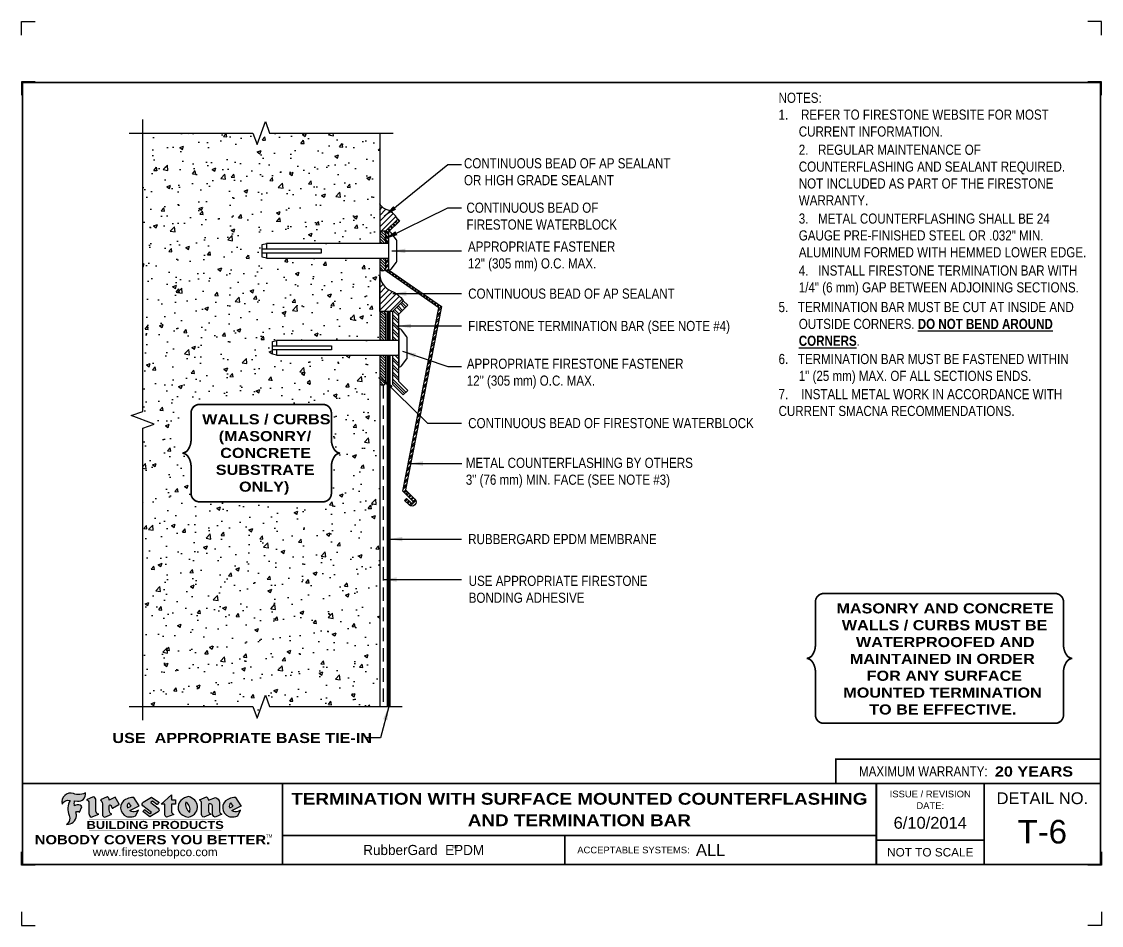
# Model space of a CAD drawing. Header units: inches. Extents: x 255.4 to 275.5, y -59.6 to -42.8.
import ezdxf
from ezdxf.enums import TextEntityAlignment as Align

# ---------------------------------------------------------------- set-up
doc = ezdxf.new("R2010")
doc.units = ezdxf.units.IN
doc.header["$MEASUREMENT"] = 0
doc.linetypes.add('HIDDEN', pattern=[0.375, 0.25, -0.125])
doc.layers.get('0').update_dxf_attribs({"linetype": 'CONTINUOUS'})
doc.layers.get('DEFPOINTS').update_dxf_attribs({"linetype": 'CONTINUOUS'})
for name, color, linetype in [('FSBP-ACCESSORY-FIRESTONE', 7, 'CONTINUOUS'), ('FSBP-ACCESSORY-OTHER', 7, 'CONTINUOUS'), ('FSBP-ADHESIVE', 1, 'HIDDEN'), ('FSBP-ANNO-NOTE', 7, 'CONTINUOUS'), ('FSBP-MEMBRANE', 7, 'CONTINUOUS'), ('FSBP-SEALANTS', 1, 'CONTINUOUS'), ('FSBP-TTLB', 7, 'CONTINUOUS'), ('FSBP-TTLB-BORDER', 7, 'CONTINUOUS'), ('FSBP-TTLB-TEXT', 7, 'CONTINUOUS'), ('FSBP-WALL-CURB', 9, 'CONTINUOUS')]:
    doc.layers.add(name, color=color, linetype=linetype)
doc.styles.add('FSBP_ARIAL', font='arial.ttf')
doc.styles.add('FSBP_ARIAL_BOLD', font='')
doc.styles.add('FSBP_ARIAL_NAR', font='ARIALN.TTF')
doc.styles.add('FSBP_BANKGOTHIC', font='bgothm.ttf')
doc.styles.get('FSBP_ARIAL_BOLD').set_extended_font_data('Arial Black')
doc.dimstyles.new('FSBP-LEADER', dxfattribs={"dimtxt": 0.1875, "dimasz": 0.25, "dimexe": 0.0625, "dimexo": 0.125, "dimgap": 0.125, "dimtad": 0, "dimtih": 1, "dimtoh": 1, "dimdec": 4, "dimzin": 0, "dimdsep": 46, "dimlunit": 4, "dimtxsty": 'FSBP_ARIAL_NAR', "dimcen": 0.09375, "dimclrd": 256, "dimclre": 256, "dimclrt": 256, "dimadec": 0, "dimazin": 0, "dimtfac": 1, "dimtdec": 4, "dimtofl": 0, "dimtmove": 0, "dimatfit": 3, "dimfxl": 1, "dimtolj": 1, "dimtzin": 0, "dimlwd": -1, "dimlwe": -1, "dimarcsym": 0})
pattern_1 = [(135, (-1.689650609424575, -35.47051604416724), (-0.02651650429449553, -0.02651650429449553), [])]

# ---------------------------------------------------------------- blocks, each defined once
blk = doc.blocks.new('TTLB-EPDM_2')
at = {"layer": 'FSBP-TTLB-TEXT'}
h = blk.add_hatch(color=1, dxfattribs=at)
edge = h.paths.add_edge_path()
edge.add_arc((1.037309769669573, -0.1982514792917306), 0.1319107607348553, 264.0410451462098, 370.3106169565175)
edge.add_arc((1.027551646585694, 0.1214293576525799), 0.3273056962876235, 270.05058356628535, 295.23459397187514, ccw=False)
edge.add_arc((1.022801957313345, -0.06680179986895154), 0.1391656561713503, 249.3281275763668, 272.0749124149863, ccw=False)
edge.add_line((0.9736743133014443, -0.1970076156048179), (0.9474927838574558, -0.1852745150568325))
edge.add_arc((0.8939498971398288, -0.3394262635682071), 0.1631857907024099, 70.84590087378872, 194.3325259843273)
edge.add_arc((0.8444260109029493, -0.4259936440910768), 0.1179914261095279, 70.96950098067128, 156.9641407594482, ccw=False)
edge.add_arc((1.153141409296894, -0.4684497516079468), 0.3110405457095052, 150.3231137483159, 203.2084295854517)
edge.add_arc((0.7562495500622943, -0.6412608153899899), 0.1218587156617311, 0.8849157075190988, 24.34668939894999, ccw=False)
edge.add_arc((0.7493781665697374, -0.6475258110744375), 0.1289731377238325, -58.36655102076742, 3.6216782311386737, ccw=False)
edge.add_arc((0.8256699029544474, -0.5792158350996106), 0.1783301886510354, 267.2205474105585, 354.1381621173521)
edge.add_arc((0.7903121048625305, -0.6011409294291745), 0.212787892960859, 0.9996158580669322, 21.00503380861244)
edge.add_arc((1.01880712263941, -0.5666691048185161), 0.05136395668415847, 40.82117713173261, 125.52727787225791, ccw=False)
edge.add_line((1.057676976260041, -0.5330924682126437), (1.102776947655911, -0.4308018311949837))
edge.add_arc((1.040858222524664, -0.4699705673995949), 0.07326744446031509, 32.31675181867256, 66.31481236598174)
edge.add_arc((1.032262518825329, -0.5063316993097662), 0.1102246948011782, 69.8179132332389, 125.254734720681)
edge.add_arc((1.127708877207287, -0.368959353531244), 0.1659710644737306, 164.1569669952081, 196.5811013160487, ccw=False)
edge.add_line((0.9680425188342383, -0.3236487780942383), (1.023615334387159, -0.3294494641845773))
h = blk.add_hatch(color=1, dxfattribs=at)
edge = h.paths.add_edge_path()
edge.add_line((1.275239419159561, -0.6223407783464694), (1.415345367376062, -0.5660418822574371))
edge.add_arc((1.421019305783958, -0.5090099247487757), 0.05731350411836949, 181.9717871001989, 264.31851000495806, ccw=False)
edge.add_line((1.363739737527226, -0.5109819325197265), (1.363412352251203, -0.3102363679013962))
edge.add_arc((1.294263659668751, -0.3103491388303989), 0.06914878453844908, 0.0934405599591014, 72.42834396969012)
edge.add_line((1.315139561173908, -0.2444268274366692), (1.186839444240604, -0.3024209471341379))
edge.add_arc((1.175246268095289, -0.3585110609420917), 0.05727567197445628, -0.017399788185912257, 78.322067691347, ccw=False)
edge.add_line((1.232521937428658, -0.3585284546236807), (1.232574268422297, -0.555126496687123))
edge.add_arc((1.305699496415486, -0.5558575689677219), 0.07312888236350451, 179.4272023230205, 245.3845503102953)
h = blk.add_hatch(color=1, dxfattribs=at)
edge = h.paths.add_edge_path()
edge.add_line((1.792026821926584, -0.3839679064720229), (1.722158956877934, -0.2518542302253621))
edge.add_arc((1.720119655279638, -0.2529327078887852), 0.002306916790721817, 27.87197133405656, 117.3766794470751)
edge.add_line((1.719058846382097, -0.250884159729182), (1.610638460368705, -0.3070279753467702))
edge.add_arc((1.547088841662962, -0.3061026658494403), 0.06355635479880145, 359.165808011073, 425.8793658831422)
edge.add_line((1.573061729235633, -0.2480956029480268), (1.446879247402876, -0.3051325108639702))
edge.add_arc((1.407812067100189, -0.370357133046621), 0.07602957263902092, -3.441403975725109, 59.07992244284969, ccw=False)
edge.add_line((1.483704536400296, -0.3749210150788969), (1.483704536400296, -0.5723838140635706))
edge.add_arc((1.54053746518044, -0.568254406115083), 0.05698275005415228, 184.1557352478595, 255.3066498366543)
edge.add_line((1.526084036778343, -0.6233736605654059), (1.657291340682093, -0.570650514527486))
edge.add_arc((1.688298576827198, -0.5021390388423987), 0.0752015358480571, 207.5160880841914, 245.649226723163, ccw=False)
edge.add_arc((1.721050197024907, -0.4914488168456328), 0.1093332836229113, 179.4823365255141, 204.5537900001094, ccw=False)
edge.add_line((1.611721375809452, -0.4904610114968335), (1.611721375809452, -0.4126404716788983))
edge.add_arc((1.628589765097195, -0.414159299036043), 0.01693662875851176, 28.356188110622725, 174.8549701683585, ccw=False)
edge.add_arc((1.627340435522395, -0.4197189881350504), 0.02111886817708033, 22.216893572439517, 40.10213956426492, ccw=False)
edge.add_line((1.646891420738257, -0.4117336534413738), (1.666638796144639, -0.4549750258192233))
edge.add_arc((1.668737246926742, -0.4540167099035481), 0.002306916790685496, 204.545128184284, 299.6323508190091)
edge.add_line((1.669877862091766, -0.4560219186518992), (1.791128135493295, -0.3870515928837648))
edge.add_line((1.791128135493295, -0.3870515928837648), (1.792026821926584, -0.3839679064720229))
h = blk.add_hatch(color=1, dxfattribs=at)
h.paths.add_polyline_path([(2.063388732080512, -0.2583237030618903, 0.02524281661523788), (2.025024361750752, -0.2610532129309178, 0.1213611957758757), (1.901773912052249, -0.3008158885520373, 0.6151668103976068), (1.93274136141747, -0.6099060679591872, 0.05306812109568645), (1.967936229862175, -0.617865745600497, 0.1150932231766138), (2.099126721549737, -0.5994933789882708), (2.151195569562105, -0.4944891916583316, -0.08755405562188731), (2.104230609512001, -0.5187113292177372, -0.265591761123442), (1.992692314386659, -0.5010701623316862), (2.165347897647223, -0.4141184325909109, 0.4518949533370738), (2.166222728871162, -0.4107679608846269)])
h.paths.add_polyline_path([(2.014217313945437, -0.4188965037300676), (1.951113654018855, -0.4515330109460507, -0.3720533890450154), (1.973177450672722, -0.3607130665457561)], flags=16)
h = blk.add_hatch(color=1, dxfattribs=at)
edge = h.paths.add_edge_path()
edge.add_arc((2.260407392426802, -0.3775796671688782), 0.04152450223225729, 123.20805433950699, 232.2027298779723, ccw=False)
edge.add_line((2.237665217914071, -0.3428366421988329), (2.393535971665983, -0.2540943745380986))
edge.add_arc((2.394677353533142, -0.2560991469722482), 0.002306916790741334, 55.64644466176611, 119.65426054492559, ccw=False)
edge.add_line((2.395979141996861, -0.2541946229174954), (2.531809646140459, -0.3470380726374032))
edge.add_arc((2.530468902927946, -0.3489153772789875), 0.002306916790700397, -42.731101238422525, 54.4661353739603, ccw=False)
edge.add_line((2.532163440279987, -0.3504807552658491), (2.498457913851155, -0.3869673252714421))
edge.add_arc((2.496763376499139, -0.3854019472845934), 0.002306916790672934, 233.7527076894875, 317.26889876138785, ccw=False)
edge.add_line((2.495399362263356, -0.38726241234572), (2.413849913492982, -0.3274738082119626))
edge.add_arc((2.412485899257181, -0.3293342732731342), 0.002306916790720064, 53.75270768979358, 124.4135619297835)
edge.add_line((2.41118211687575, -0.3274311136421062), (2.382933981293377, -0.346782838468144))
edge.add_arc((2.38423776367478, -0.3486859980991606), 0.002306916790694898, 124.4135619293799, 231.8459020253626)
edge.add_line((2.382812599816248, -0.3505000469010184), (2.519899969301207, -0.4581994452042721))
edge.add_arc((2.494247019847682, -0.4908523236374461), 0.04152450223225742, -55.21225898295222, 51.84590202520428, ccw=False)
edge.add_line((2.517938320565804, -0.5249552055672808), (2.364434947484597, -0.6179520922513717))
edge.add_arc((2.36323960192349, -0.6159790200102006), 0.002306916790726996, 233.2955624372927, 301.20872157023314, ccw=False)
edge.add_line((2.361860787187538, -0.6178285429225383), (2.231266621301074, -0.5204709167214361))
edge.add_arc((2.232647938930649, -0.5186232623475259), 0.002306916790697672, 135.5134179846393, 233.21798691998708, ccw=False)
edge.add_line((2.231002150870836, -0.5170067083764565), (2.262839375599356, -0.4845937328397696))
edge.add_arc((2.264485163659225, -0.4862102868108537), 0.002306916790748497, 53.0352839999411, 135.513417985369, ccw=False)
edge.add_line((2.265872365996302, -0.4843670465239001), (2.361834678328762, -0.5565872257804898))
edge.add_arc((2.363221880665761, -0.5547439854936304), 0.002306916790627066, 233.0352840000685, 302.2362632414394)
edge.add_line((2.36445241715569, -0.5566953042850713), (2.39428499383348, -0.5378823484768844))
edge.add_arc((2.393054457343549, -0.5359310296853765), 0.002306916790685166, 302.2362632406177, 412.2027298768422)
edge.add_line((2.394468296066179, -0.5341081404551886), (2.234958295420142, -0.4103916733127022))
h = blk.add_hatch(color=1, dxfattribs=at)
edge = h.paths.add_edge_path()
edge.add_line((2.763460561272041, -0.2072496393923444), (2.763460561272041, -0.2969520779963801))
edge.add_arc((2.765767478062699, -0.2969520779963943), 0.00230691679065842, 179.9999999996471, 269.9999999996471)
edge.add_line((2.765767478062685, -0.2992589947870528), (2.835417693520355, -0.2992589947870528))
edge.add_arc((2.835417693520355, -0.3015659115777538), 0.002306916790701052, 0, 90, ccw=False)
edge.add_line((2.837724610311056, -0.3015659115777538), (2.837724610311056, -0.3790761307453892))
edge.add_arc((2.83541769352037, -0.3790761307453749), 0.002306916790686842, 269.99999999964706, 359.99999999964706, ccw=False)
edge.add_line((2.835417693520355, -0.3813830475360618), (2.765767478062685, -0.3813830475360618))
edge.add_arc((2.765767478062699, -0.3836899643267202), 0.00230691679065842, 90.00000000035294, 180.0000000003529)
edge.add_line((2.763460561272041, -0.3836899643267344), (2.763460561272041, -0.5033995910642801))
edge.add_arc((2.836735953378943, -0.5071368822038516), 0.07337063740681413, 177.0802527808789, 245.3249543133826)
edge.add_line((2.806105814540615, -0.5738080530967267), (2.674529557384915, -0.6226036013049594))
edge.add_arc((2.708610405062069, -0.564298408791804), 0.06753517344606039, 177.0345319916277, 239.6926428024901, ccw=False)
edge.add_line((2.641165668230087, -0.560804539009709), (2.641165668230087, -0.3836899643267344))
edge.add_arc((2.638858751439429, -0.3836899643267202), 0.00230691679065842, 359.9999999996471, 449.999999999647)
edge.add_line((2.638858751439443, -0.3813830475360618), (2.572857950769389, -0.3813830475360618))
edge.add_line((2.572857950769389, -0.3813830475360618), (2.763460561272041, -0.2072496393923444))
h = blk.add_hatch(color=1, dxfattribs=at)
edge = h.paths.add_edge_path(flags=16)
edge.add_arc((2.940363509127394, -0.4847985213681437), 0.1684614578629418, 344.5558804047865, 417.0140046669545)
edge.add_arc((3.194458079644619, -0.3883534532477785), 0.1684614578629414, 164.5558804047864, 237.0140046669546)
edge = h.paths.add_edge_path()
edge.add_arc((3.069375116502199, -0.4399344555144872), 0.1828726885096673, 136.0914512150047, 191.213418978326)
edge.add_arc((3.064939550433406, -0.4318234379590333), 0.1803148804748503, 194.0167254156723, 240.6663730831859)
edge.add_arc((3.098047041778981, -0.3845058757092554), 0.2378525180183701, 239.2975390661776, 264.2889872773176)
edge.add_arc((3.04884478212623, -0.4190232383793012), 0.203760689247156, 277.1986764832036, 326.503572961274)
edge.add_arc((3.077739326803546, -0.4341046616465112), 0.171374865791709, 325.3768876809902, 406.3828327799087)
edge.add_arc((3.011839488065919, -0.4896144380417797), 0.2571945645850002, 44.28462553519766, 73.82901434867304)
edge.add_arc((3.117152499586992, -0.4983433120546693), 0.2579560664039132, 97.50292863483666, 134.1039137579027)
h = blk.add_hatch(color=1, dxfattribs=at)
edge = h.paths.add_edge_path()
edge.add_line((3.322690228557462, -0.5721896537377091), (3.322690228557462, -0.3749210150788969))
edge.add_arc((3.246797759257384, -0.3703571330465745), 0.076029572638996, 356.5585960242387, 419.0799224428129)
edge.add_line((3.285864939560099, -0.3051325108639702), (3.412047421392799, -0.2480956029480268))
edge.add_arc((3.386074533820159, -0.3061026658494941), 0.06355635479883807, 0.3962622833877276, 65.87936588318718, ccw=False)
edge.add_line((3.449629368605429, -0.3056631084210863), (3.580526418688805, -0.2593848434574539))
edge.add_arc((3.555744121700958, -0.3530904070730321), 0.09692726601172152, 2.366977007666776, 75.18615851992018, ccw=False)
edge.add_line((3.652588689330287, -0.3490873311063041), (3.652588689330287, -0.4883770011386872))
edge.add_arc((3.761877549389556, -0.4914934052703811), 0.1093332836229047, 178.3666365323574, 204.5537900000422)
edge.add_arc((3.729125929191727, -0.5021836272670953), 0.07520153584796169, 207.5160880841711, 245.2240541443093)
edge.add_line((3.697611150971852, -0.5704631245385627), (3.572585913552643, -0.6207021253773775))
edge.add_arc((3.59534718600759, -0.5526356419907701), 0.07177131519198746, 180.3328587115751, 251.51018566665869, ccw=False)
edge.add_line((3.523577081955409, -0.5530525936986663), (3.523577081955409, -0.4153032515383615))
edge.add_arc((3.486319529276879, -0.4148773504126441), 0.0372599868942854, 359.3450650296066, 449.0500281941028)
edge.add_arc((3.482769874121713, -0.4419622099033496), 0.06447454900600783, 86.29402372314017, 119.8211331593848)
edge.add_line((3.450707067966732, -0.3860252459975726), (3.450707067966732, -0.4904610114968335))
edge.add_arc((3.560035889182251, -0.491448816845647), 0.1093332836229751, 179.4823365255069, 204.5537900001023)
edge.add_arc((3.527284268984408, -0.5021390388424952), 0.07520153584796385, 207.5160880841699, 245.6492267231416)
edge.add_line((3.496277032839316, -0.570650514527486), (3.365069728935509, -0.6233736605654059))
edge.add_arc((3.37950248606194, -0.5682868177318081), 0.05694615642555727, 183.9298782390169, 255.318496325343, ccw=False)
h = blk.add_hatch(color=1, dxfattribs=at)
h.paths.add_polyline_path([(3.957695472291277, -0.2583237030618903, 0.02524281661523822), (3.919331101961575, -0.2610532129309178, 0.1085638477195505), (3.807890832595604, -0.2939221658134414, 0.6425897848490651), (3.827048101628293, -0.6099060679591872, 0.05306812109569052), (3.862242970072884, -0.617865745600497, 0.1150932231766133), (3.993433461760503, -0.5994933789882708), (4.045502309772871, -0.4944891916583316, -0.08755405562189084), (3.998537349722767, -0.5187113292177372, -0.2655917611234366), (3.886999054597368, -0.5010701623316862), (4.059654637857989, -0.4141184325909109, 0.4518949533370731), (4.060529469081928, -0.4107679608846269)])
h.paths.add_polyline_path([(3.90852405415626, -0.4188965037300676), (3.845420394229677, -0.4515330109460507, -0.3720533890450147), (3.867484190883488, -0.3607130665457561)], flags=16)
at = {"layer": 'DEFPOINTS', "linetype": 'Continuous', "ltscale": 1.75}
for points in [[(-0.015625, 13.88083333333333), (-0.015625, 14.13083333333333), (0.234375, 14.13083333333333)], [(20.01562500000003, 13.88083333333333), (20.01562500000003, 14.13083333333333), (19.76562500000003, 14.13083333333333)], [(-0.015625, -2.380833333333342), (-0.015625, -2.630833333333342), (0.234375, -2.630833333333342)], [(20.01562500000003, -2.380833333333342), (20.01562500000003, -2.630833333333342), (19.76562500000003, -2.630833333333342)]]:
    blk.add_lwpolyline(points, dxfattribs=at)
at = {"layer": 'DEFPOINTS', "color": 1}
for points in [[(0.234375, 13.015625), (-0.015625, 13.015625), (-0.015625, 12.765625)], [(20.015625, 12.765625), (20.015625, 13.015625), (19.765625, 13.015625)], [(0.234375, -1.515625), (-0.015625, -1.515625), (-0.015625, -1.265625)], [(20.015625, -1.265625), (20.015625, -1.515625), (19.765625, -1.515625)]]:
    blk.add_lwpolyline(points, dxfattribs=at)
at = {"layer": 'FSBP-TTLB', "const_width": 0.03125}
blk.add_lwpolyline([(15.09028770518938, 0), (20, 0), (20, 0.4512598240669945), (15.09028770518938, 0.4512598240669945)], close=True, dxfattribs=at)
for points in [[(0, 0), (0, -1.5), (20, -1.5), (20, 0), (0, 0)], [(4.825208527206769, 0), (4.825208527206769, -0.9643749050531198)], [(15.84028770518938, 0), (15.84028770518938, -0.9643749050531198)], [(17.84110496735593, 0), (17.84110496735593, -1.5)], [(20, 0), (20, -1.5)], [(4.825208527206769, -0.9643749050531198), (15.84028770518938, -0.9643749050531198)], [(4.825208527206769, -0.9643749050531198), (4.825208527206769, -1.5)], [(15.84028770518938, -0.9643749050531198), (15.84028770518938, -1.5)], [(15.84028770518938, -1.048740175933006), (17.84110496735593, -1.048740175933006)]]:
    blk.add_lwpolyline(points, dxfattribs=at)
at = {"layer": 'FSBP-TTLB-BORDER', "const_width": 0.03125}
blk.add_lwpolyline([(20, 0), (20, 13), (0, 13), (0, 0)], dxfattribs=at)
at = {"layer": 'FSBP-TTLB-TEXT', "color": 1}
blk.add_line((0.7358432058323388, -0.379822754145593), (0.7358432058323388, -0.379822754145593), dxfattribs=at)
for points in [[(1.023615323725323, -0.3294494630716969, 0.5000510906601082), (1.167090420776901, -0.1746414942047778, -0.1103304102359608), (1.027840608309816, -0.2058762110801382, -0.09957876667165425), (0.9736743133014443, -0.1970076156048179), (0.9474927838574558, -0.1852745150568325, 0.5978159689075124), (0.7358432058323388, -0.379822754145593, -0.3938834584182213), (0.8828996422548698, -0.3144510229727047, 0.2349406564350952), (0.86727108227484, -0.5910237178633082, -0.1027304183841549), (0.8780937320133262, -0.6393788197974146, -0.2772692352614086), (0.8170223912655956, -0.7573362346216896, 0.3985429150902959), (1.003067614090241, -0.5974286950643517, 0.0875124847930418), (0.9889600163401155, -0.5248671157293501, -0.3874031597924062), (1.057676976260041, -0.5330924682126437), (1.102776947655911, -0.4308018311949837, 0.1494423498871741), (1.07029056398062, -0.4028746979725923, 0.2467195073738216), (0.9686394281704906, -0.4163228904100862, -0.1424285161541127), (0.9680425188342383, -0.3236487780942383), (1.023615334387159, -0.3294494641845773)], [(2.166222728871162, -0.4107679608846269), (2.063388732080512, -0.2583237030618903, 0.02524281661523788), (2.025024361750752, -0.2610532129309178, 0.1085638477195265), (1.913584092384895, -0.2939221658134414, 0.6425897848491228), (1.93274136141747, -0.6099060679591872, 0.05306812109568648), (1.967936229862175, -0.617865745600497, 0.1150932231766137), (2.099126721549737, -0.5994933789882708), (2.151195569562105, -0.4944891916583316, -0.0875540556218873), (2.104230609512001, -0.5187113292177372, -0.2655917611234418), (1.992692314386659, -0.5010701623316862), (2.165347897647223, -0.4141184325909109)], [(2.763460561272041, -0.2072496393923444), (2.763460561272041, -0.2969520779963801, 0.4142135623730958), (2.765767478062685, -0.2992589947870528), (2.835417693520355, -0.2992589947870528, -0.414213562373095), (2.837724610311056, -0.3015659115777538), (2.837724610311056, -0.3790761307453892, -0.4142135623730938), (2.835417693520355, -0.3813830475360618), (2.765767478062685, -0.3813830475360618, 0.4142135623730958), (2.763460561272041, -0.3836899643267344), (2.763460561272041, -0.5033995910642801, 0.3068985753588853), (2.806105814540615, -0.5738080530967267), (2.674529557384915, -0.6226036013049594, -0.2804194150632976), (2.641165668230087, -0.560804539009709), (2.641165668230087, -0.3836899643267344, 0.414213562373095), (2.638858751439443, -0.3813830475360618), (2.572857950769389, -0.3813830475360618), (2.763460561272041, -0.2072496393923444)], [(4.060529469081928, -0.4107679608846269), (3.957695472291277, -0.2583237030618903, 0.02524281661523788), (3.919331101961575, -0.2610532129309178, 0.1085638477195265), (3.807890832595604, -0.2939221658134414, 0.6425897848491228), (3.827048101628293, -0.6099060679591872, 0.05306812109568648), (3.862242970072884, -0.617865745600497, 0.1150932231766137), (3.993433461760503, -0.5994933789882708), (4.045502309772871, -0.4944891916583316, -0.0875540556218873), (3.998537349722767, -0.5187113292177372, -0.2655917611234418), (3.886999054597368, -0.5010701623316862), (4.059654637857989, -0.4141184325909109)], [(4.059654637857989, -0.4141184325909109, 0.4518949533370731), (4.060529469081928, -0.4107679608846269, 0.4518949533370731)]]:
    blk.add_lwpolyline(points, format="xyb", dxfattribs=at)
for points in [[(1.275239419159561, -0.6223407783464694), (1.415345367376062, -0.5660418822574371, -0.3756100036733062), (1.363739737527226, -0.5109819325197265), (1.363412352251203, -0.3102363679013962, 0.3265360292958048), (1.315139561173908, -0.2444268274366692), (1.186839444240604, -0.3024209471341379, -0.3557863980845349), (1.232521937428658, -0.3585284546236807), (1.232574268422297, -0.555126496687123, 0.2960110723418457)], [(1.792026821926584, -0.3839679064720229), (1.722158956877934, -0.2518542302253621, 0.4116839150163434), (1.719058846382097, -0.250884159729182), (1.610638460368705, -0.3070279753467702, 0.2996033003794034), (1.573061729235633, -0.2480956029480268), (1.446879247402876, -0.3051325108639702, -0.2797757560995365), (1.483704536400296, -0.3749210150788969), (1.483704536400296, -0.5723838140635706, 0.320828638474519), (1.526084036778343, -0.6233736605654059), (1.657291340682093, -0.570650514527486, -0.1679398621276611), (1.621603752698661, -0.5368819723450571, -0.1098333365370753), (1.611721375809452, -0.4904610114968335), (1.611721375809452, -0.4126404716788983, -0.743334502655012), (1.64349420176768, -0.4061152228778298, -0.07819791644735608), (1.646891420738257, -0.4117336534413738), (1.666638796144639, -0.4549750258192233, 0.4404648714563479), (1.669877862091766, -0.4560219186518992), (1.791128135493295, -0.3870515928837648)], [(1.951113654018855, -0.4515330109460507), (2.014217313945437, -0.4188965037300676), (1.973177450672722, -0.3607130665457561, 0.3720533890450154)], [(2.234958295420142, -0.4103916733127022, -0.5150044486718882), (2.237665217914071, -0.3428366421988329), (2.393535971665983, -0.2540943745380986, -0.2867822934100265), (2.395979141996861, -0.2541946229174954), (2.531809646140459, -0.3470380726374032, -0.4515027974650387), (2.532163440279987, -0.3504807552658491), (2.498457913851155, -0.3869673252714421, -0.3814439164929681), (2.495399362263356, -0.38726241234572), (2.413849913492982, -0.3274738082119626, 0.3184718635035665), (2.41118211687575, -0.3274311136421062), (2.382933981293377, -0.346782838468144, 0.5064094529656681), (2.382812599816248, -0.3505000469010184), (2.519899969301207, -0.4581994452042721, -0.5043597839115849), (2.517938320565804, -0.5249552055672808), (2.364434947484597, -0.6179520922513717, -0.3053163970316367), (2.361860787187538, -0.6178285429225383), (2.231266621301074, -0.5204709167214361, -0.4541703869768119), (2.231002150870836, -0.5170067083764565), (2.262839375599356, -0.4845937328397696, -0.3762644290664977), (2.265872365996302, -0.4843670465239001), (2.361834678328762, -0.5565872257804898, 0.3114700032088108), (2.36445241715569, -0.5566953042850713), (2.39428499383348, -0.5378823484768844, 0.520381097387146), (2.394468296066179, -0.5341081404551886)], [(2.937624918725987, -0.3131105398334029, 0.2452625673097023), (2.889993533867141, -0.4754966266250307, 0.2064059665179019), (2.976604338974084, -0.5890186876871866, 0.1094800500670344), (3.074378098474654, -0.6211778035979165, 0.2185147641853038), (3.218764944843201, -0.5314757029352819, 0.3689489483072479), (3.195959963110113, -0.3100352223135445, 0.1296305888694145), (3.0834694040758, -0.242595816912754, 0.1610736375384317)], [(3.10274193015772, -0.5296595419651595, 0.3271311138286319), (3.032079658614293, -0.3434924326507627, 0.3271311138286322)], [(3.322690228557462, -0.5721896537377091), (3.322690228557462, -0.3749210150788969, 0.2797757560995341), (3.285864939560099, -0.3051325108639702), (3.412047421392799, -0.2480956029480268, -0.2937618496109166), (3.449629368605429, -0.3056631084210863), (3.580526418688805, -0.2593848434574539, -0.3288760160581939), (3.652588689330287, -0.3490873311063041), (3.652588689330287, -0.4883770011386872, 0.114762897203527), (3.662431105063263, -0.536926560769686, 0.166032965990522), (3.697611150971852, -0.5704631245385627), (3.572585913552643, -0.6207021253773775, -0.3209557512194564), (3.523577081955409, -0.5530525936986663), (3.523577081955409, -0.4153032515383615, 0.4127061514896111), (3.48693727661589, -0.3776224848030694, 0.1473421876160361), (3.450707067966732, -0.3860252459975726), (3.450707067966732, -0.4904610114968335, 0.1098333365370753), (3.460589444855941, -0.5368819723450855, 0.1679398621276611), (3.496277032839316, -0.570650514527486), (3.365069728935509, -0.6233736605654059, -0.3219729545308964), (3.322690228557462, -0.5721896537377091, 29.1476284739)], [(3.845420394229677, -0.4515330109460507), (3.90852405415626, -0.4188965037300676), (3.867484190883488, -0.3607130665457561, 0.3720533890450154)]]:
    blk.add_lwpolyline(points, format="xyb", close=True, dxfattribs=at)
at = {"layer": 'FSBP-TTLB-TEXT'}
for points, const_width in [([(1.233926579809207, -0.6584455781731435), (3.691229482685259, -0.6584455781731577)], 0.0078125), ([(1.233926579809207, -0.8761560960495984), (3.691229482685259, -0.8761560960495842)], 0.0078125), ([(10.06152282927678, -0.9643749050531198), (10.06152282927678, -1.5)], 0.03125)]:
    blk.add_lwpolyline(points, dxfattribs=dict(at, const_width=const_width))
at = {"layer": 'FSBP-TTLB-TEXT', "color": 1}
for centre, start, end in [((1.789987520328282, -0.3850463841354355), 299.6323508193319, 27.87197133380463), ((2.164310260790558, -0.412058050385383), 296.7304547840455, 34.00233684987403)]:
    blk.add_arc(centre, 0.00230691679068068, start, end, dxfattribs=at)
at = {"layer": 'FSBP-TTLB-TEXT', "style": 'FSBP_ARIAL_NAR'}
blk.add_text('MAXIMUM WARRANTY:', height=0.1875, dxfattribs=at).set_placement((17.90516569312837, 0.2256299120335257), align=Align.MIDDLE_RIGHT)
at = {"layer": 'FSBP-TTLB-TEXT'}
for s, height, style, p in [('ISSUE / REVISION', 0.125, 'FSBP_ARIAL', (16.84069633627263, -0.1938496373466023)), ('DETAIL NO.', 0.21875, 'FSBP_ARIAL', (18.92055248367797, -0.2724398367368792)), ('DATE:', 0.125, 'FSBP_ARIAL', (16.84069633627263, -0.409973105348854)), ('www.firestonebpco.com', 0.15625, 'FSBP_ARIAL', (2.462578031247233, -1.268657306740124)), ('RubberGard  EPDM', 0.1875, 'FSBP_BANKGOTHIC', (7.443365678241776, -1.23218745252656)), ('TM', 0.0625, 'FSBP_BANKGOTHIC', (8.023397742165457, -1.169706269210366)), ('NOT TO SCALE', 0.15625, 'FSBP_ARIAL', (16.84069633627263, -1.274370087966503))]:
    blk.add_text(s, height=height, dxfattribs=dict(at, style=style)).set_placement(p, align=Align.MIDDLE_CENTER)
at = {"layer": 'FSBP-TTLB-TEXT', "lineweight": 18, "style": 'FSBP_ARIAL_BOLD'}
blk.add_text('BUILDING PRODUCTS', height=0.1484375, dxfattribs=at).set_placement((2.462578031247233, -0.7673008371113639), align=Align.MIDDLE_CENTER)
at = {"layer": 'FSBP-TTLB-TEXT', "color": 1}
for s, height, style, p in [('NOBODY COVERS YOU BETTER.', 0.171875, 'FSBP_ARIAL_BOLD', (2.412604263603384, -1.041650450587369)), ('TM', 0.0625, 'FSBP_BANKGOTHIC', (4.576671173373001, -0.9725745042934193))]:
    blk.add_text(s, height=height, dxfattribs=dict(at, style=style)).set_placement(p, align=Align.MIDDLE_CENTER)
at = {"layer": 'FSBP-TTLB-TEXT', "style": 'FSBP_ARIAL'}
blk.add_text('ACCEPTABLE SYSTEMS:', height=0.125, dxfattribs=at).set_placement((10.29281281591562, -1.23218745252656), align=Align.MIDDLE_LEFT)
at = {"layer": 'FSBP-TTLB-TEXT'}
for tag, height, style, p in [('MAXIMUM_WARRANTY', 0.1875, 'FSBP_ARIAL_BOLD', (18.03987100774941, 0.2240244307510579)), ('ACCPT_SYSTEMS', 0.21875, 'FSBP_ARIAL', (12.49438170418193, -1.23218745252656))]:
    blk.add_attdef(tag, text='', height=height, dxfattribs=dict(at, style=style)).set_placement(p, align=Align.MIDDLE_LEFT)
for tag, height, style, p in [('DETAIL_DESCP_LINE_1', 0.21875, 'FSBP_ARIAL_BOLD', (10.33118450231211, -0.2831249841755152)), ('DETAIL_DESCP_LINE_2', 0.21875, 'FSBP_ARIAL_BOLD', (10.33118450231211, -0.6812499208775904)), ('ISSUE_REV_DATE', 0.21875, 'FSBP_ARIAL', (16.84069633627263, -0.7282559425942452)), ('DETAIL_NUMBER', 0.4375, 'FSBP_ARIAL', (18.91941590748775, -0.8931630692489421))]:
    blk.add_attdef(tag, text='', height=height, dxfattribs=dict(at, style=style)).set_placement(p, align=Align.MIDDLE_CENTER)
blk = doc.blocks.new('FSBP_MASONRY_FASTENER_01')
at = {"layer": 'FSBP-ACCESSORY-FIRESTONE', "linetype": 'Continuous', "ltscale": 1.75}
blk.add_lwpolyline([(0, 0.28125), (0, -0.28125), (0.01562499999994316, -0.28125, 0.2360679774997382), (0.04062499999997726, -0.2687500000000682), (0.1187499999999773, -0.1645833333333258, 0.1622776601684073), (0.125, -0.1458333333333712), (0.125, 0.1458333333333712, 0.162277660168398), (0.1187499999999773, 0.1645833333333258), (0.04062499999997726, 0.2687500000000682, 0.2360679774997484), (0.015625, 0.28125)], format="xyb", close=True, dxfattribs=at)
for points in [[(-1.812500000000057, -0.03125), (-1.812500000000057, -0.109375), (-1.875000000000057, -0.09375), (-1.875000000000057, 0.09375), (-1.812500000000057, 0.109375), (-1.8125, 0.03125)], [(-1.875000000000057, 0.03125), (-1.000000000000057, 0.03125), (-1.000000000000057, -0.03125), (-1.875000000000057, -0.03125)], [(-5.684341886080801e-14, 0.109375), (-1.812500000000057, 0.109375)], [(-1.812500000000057, -0.109375), (0, -0.109375)]]:
    blk.add_lwpolyline(points, dxfattribs=at)

msp = doc.modelspace()

# ---------------------------------------------------------------- hatches: boundary and pattern name
at = {"layer": 'FSBP-ACCESSORY-FIRESTONE'}
h = msp.add_hatch(dxfattribs=at)
h.set_pattern_fill('STEEL', color=256, scale=0.75, angle=90, style=0)
h.set_pattern_definition([(135, (-255.2318728125501, -222.9352257278524), (-0.06629126073623884, -0.06629126073623882), []), (135, (-255.2787478125501, -222.9352257278524), (-0.06629126073623884, -0.06629126073623882), [])])
h.paths.add_polyline_path([(262.4433251274995, -49.03365822653829), (262.3261376274995, -49.03365822653829), (262.3261376274995, -49.57048012837883), (262.5261892034197, -49.77053170429924), (262.6090532793403, -49.68766762837889), (262.4433251274995, -49.52193947653829)])
h.paths.add_polyline_path([(262.4433251274995, -48.54537697653829), (262.4433251274995, -48.27193947653826), (262.6090532793402, -48.10621132469767), (262.5261892034198, -48.02334724877737), (262.3261376274995, -48.22339882469775), (262.3261376274995, -48.76022072653829), (262.4433251274995, -48.76022072653829)])
at = {"layer": 'FSBP-ACCESSORY-OTHER'}
h = msp.add_hatch(dxfattribs=at)
h.set_pattern_fill('STEEL', color=256, scale=0.5, angle=90, style=0)
h.set_pattern_definition([(135, (0, 0), (-0.04419417382415922, -0.04419417382415922), []), (135, (-0.03125, 1.913447427847464e-18), (-0.04419417382415922, -0.04419417382415922), [])])
h.paths.add_polyline_path([(262.20279995331, -46.96248644160214), (262.2027999533097, -46.72693201348345), (262.4237708224307, -46.50948432248133), (262.4591261614901, -46.54483966154065), (262.2527999533099, -46.74764269160214), (262.2527999533099, -46.96248644160214)])
h = msp.add_hatch(dxfattribs=at)
h.set_pattern_fill('STEEL', color=256, scale=0.5, style=0)
h.set_pattern_definition([(45, (0, 0), (-0.04419417382415922, 0.04419417382415922), []), (45, (0, 0.03125), (-0.04419417382415922, 0.04419417382415922), [])])
edge = h.paths.add_edge_path()
edge.add_line((262.2527999533099, -47.23592394160214), (262.2527999533099, -47.45076769160214))
edge.add_line((262.2527999533099, -47.45076769160214), (263.2386714032043, -48.13310638565973))
edge.add_line((263.2386714032043, -48.13310638565973), (262.5714501274997, -51.53200912291889))
edge.add_line((262.5714501274997, -51.53200912291889), (262.7424209966202, -51.7029799920396))
edge.add_arc((262.6893879880313, -51.7560130006286), 0.0749999999999785, -134.99999999996157, 45.00000000002302, ccw=False)
edge.add_line((262.6363549794423, -51.80904600921762), (262.5523502167969, -51.72504124657219))
edge.add_line((262.5523502167969, -51.72504124657219), (262.5877055558562, -51.68968590751287))
edge.add_line((262.5877055558562, -51.68968590751287), (262.6717103185017, -51.77369067015825))
edge.add_arc((262.6893879880314, -51.75601300062858), 0.02500000000001628, 224.9999999999539, 404.999999999954)
edge.add_line((262.7070656575611, -51.73833533109892), (262.5211002167969, -51.55236989033482))
edge.add_line((262.5211002167969, -51.55236989033482), (263.1883028739221, -48.15356199828345))
edge.add_line((263.1883028739221, -48.15356199828345), (262.20279995331, -47.47147836972071))
edge.add_line((262.20279995331, -47.47147836972071), (262.20279995331, -47.23592394160214))
edge.add_line((262.20279995331, -47.23592394160214), (262.2527999533099, -47.23592394160214))
at = {"layer": 'FSBP-SEALANTS'}
h = msp.add_hatch(dxfattribs=at)
h.set_pattern_fill('ANSI31', color=256, scale=0.6, style=0)
h.set_pattern_definition([(45, (-235.8179621369561, -239.3042020336869), (-0.05303300858899106, 0.05303300858899106), [])])
edge = h.paths.add_edge_path()
edge.add_arc((262.0744481870518, -46.70434180782501), 0.399994678942747, 29.15344355417503, 72.47568504691218)
edge.add_arc((262.2806831089839, -46.12770134882484), 0.2132303940497269, 206.7661716581423, 246.2751015235611, ccw=False)
edge.add_line((262.0902999533097, -46.22372975598712), (262.0902999533098, -46.72693201348351))
edge.add_line((262.0902999533098, -46.72693201348351), (262.2027999533097, -46.72693201348351))
edge.add_line((262.2027999533097, -46.72693201348351), (262.4237708224307, -46.50948432248133))
h = msp.add_hatch(dxfattribs=at)
h.set_pattern_fill('ANSI31', color=256, scale=0.3, angle=90, style=0)
h.set_pattern_definition(pattern_1)
h.paths.add_polyline_path([(262.2027999533097, -46.78670519160208, 1), (262.0902999533098, -46.78670519160208), (262.0902999533098, -46.96248644160214), (262.20279995331, -46.96248644160214)])
h.paths.add_polyline_path([(262.2027999533097, -47.23592394160214), (262.0902999533098, -47.23592394160214), (262.0902999533098, -47.41170519160214, 1), (262.20279995331, -47.41170519160208)])
h = msp.add_hatch(dxfattribs=at)
h.set_pattern_fill('ANSI31', color=256, scale=0.6, style=0)
h.set_pattern_definition([(45, (-45.62532226502515, -71.97759267905575), (-0.05303300858899106, 0.05303300858899106), [])])
h.paths.add_polyline_path([(262.2944948731083, -47.84139257822203, -0.2568374171091747), (262.0918294177789, -47.54928158764055), (262.0918294177789, -48.22339882469764), (262.3246832990637, -48.22339882469764), (262.5255671014645, -48.02251502229704, 0.1707848328954936)])
h = msp.add_hatch(dxfattribs=at)
h.set_pattern_fill('ANSI31', color=256, scale=0.3, angle=90, style=0)
h.set_pattern_definition(pattern_1)
h.paths.add_polyline_path([(262.20279995331, -48.27964882469767, 1), (262.0902999533098, -48.27964882469767), (262.0902999533098, -48.76022072653829), (262.20279995331, -48.76022072653829)])
h.paths.add_polyline_path([(262.2027999533097, -49.03365822653829), (262.0902999533098, -49.03365822653829), (262.0902999533098, -49.53376137837886, 1), (262.2027999533097, -49.53376137837886)])
at = {"layer": 'FSBP-WALL-CURB'}
h = msp.add_hatch(dxfattribs=at)
h.set_pattern_fill('AR-CONC', color=256, scale=0.1, style=0)
h.set_pattern_definition([(49.99999999999999, (-345.918474247982, -222.9352257278524), (0.7172601826007535, -0.06275213498259512), [0.07500000000000001, -0.8250000000000001]), (355, (-345.918474247982, -222.9352257278524), (-0.138751333613, 0.7521921337000119), [0.06, -0.66]), (100.4514, (-345.8587025679819, -222.9404550678524), (0.5785093817140216, 0.6894395420609536), [0.06374018999999988, -0.7011421119999989]), (46.18420000000001, (-345.918474247982, -222.7352257278524), (1.067241048625645, -0.1655190143290181), [0.1125, -1.2375]), (96.6356, (-345.829537502982, -222.7490190348524), (0.9346627055487033, 0.9741178709004418), [0.09561028799999985, -1.051712999999998]), (351.1842, (-345.918474247982, -222.7352257278524), (0.9346619451336272, 0.9741186009253247), [0.09000000000000001, -0.9900000000000001]), (21, (-345.818474247982, -222.7852257278524), (0.5969070521184617, -0.4026188906653388), [0.07500000000000001, -0.8250000000000001]), (326.0000000000001, (-345.818474247982, -222.7852257278524), (0.2433153319215817, 0.7251500450468531), [0.06, -0.66]), (71.4514, (-345.768732014982, -222.8187773338524), (0.84022262858149, 0.3225304967099524), [0.06374019000000002, -0.701142112]), (37.50000000000001, (-345.918474247982, -222.9352257278524), (0.01215985531729067, 0.3328938538313115), [0, -0.652, 0, -0.67, 0, -0.6625000000000001]), (7.499999999999999, (-345.918474247982, -222.9352257278524), (0.2630695374421486, 0.3944117118823602), [0, -0.382, 0, -0.637, 0, -0.2525]), (327.5, (-346.1414742479819, -222.9352257278524), (0.5338224361724091, -0.0225548717343798), [0, -0.25, 0, -0.78, 0, -1.035]), (317.5, (-346.241474247982, -222.9352257278524), (0.5831861693423862, 0.1001049823323176), [0, -0.325, 0, -0.518, 0, -0.735])])
h.paths.add_polyline_path([(262.0902999533099, -47.23592394160214), (259.9871749533099, -47.23592394160214), (259.9090499533098, -47.21639269160214), (259.9090499533098, -46.98201769160211), (259.9871749533098, -46.96248644160214), (262.0902999533098, -46.96248644160217), (262.0902999533098, -46.78670519160214), (262.0902999533099, -44.91293451885373), (260.0486464577477, -44.91293451885376), (259.9705214577477, -44.69828784545895), (259.8142714577476, -45.12758119224854), (259.7361464577477, -44.91293451885373), (257.6944929621859, -44.91293451885376), (257.6944929621859, -50.07591186371799), (257.4798462887909, -50.15403686371796), (257.9091396355808, -50.31028686371793), (257.694492962186, -50.38841186371793), (257.6944929621859, -55.55138920858214), (259.7361464577477, -55.55138920858214), (259.8142714577477, -55.76603588197712), (259.9705214577477, -55.33674253518713), (260.0486464577479, -55.55138920858208), (262.0902999533099, -55.55138920858211), (262.0902999533097, -49.03365822653829), (260.1777001274994, -49.03365822653829), (260.0995751274994, -49.01412697653826), (260.0995751274994, -48.77975197653832), (260.1777001274994, -48.76022072653832), (262.0902999533098, -48.76022072653826)])
h.paths.add_polyline_path([(261.0373581299816, -49.94640088535543, -0.4142135623730951), (261.1936081299816, -50.10265088535543), (261.1936081299816, -50.60993691633824, 0.1409083258157834), (261.2520557561691, -50.78807796644126, 0.2244532195272858), (261.356119173882, -50.84935900653805, 0.2244532195272858), (261.2520557561691, -50.91064004663484, 0.1409083258157516), (261.1936081299816, -51.08878109673792), (261.1936081299816, -51.59606712772079, -0.4142135623730951), (261.0373581299816, -51.75231712772079), (258.7474347855141, -51.75231712772084, -0.4142135623729886), (258.5911847855141, -51.5960671277209), (258.5911847855139, -51.08878109673786, 0.1409083258157834), (258.5327371593264, -50.91064004663484, 0.2244532195272858), (258.4286737416135, -50.84935900653805, 0.2244532195272858), (258.5327371593264, -50.78807796644126, 0.1409083258151603), (258.5911847855139, -50.60993691633909), (258.5911847855141, -50.10265088535537, -0.4142135623730951), (258.7474347855141, -49.94640088535537)], flags=16)
h.paths.add_polyline_path([(259.372550789262, -51.66125148607422), (260.4122421262334, -51.66125148607422), (260.4122421262334, -51.29251853928021), (259.372550789262, -51.29251853928021)], flags=8)
h.paths.add_polyline_path([(258.956303347243, -51.29556147072633), (260.8284895682525, -51.29556147072633), (260.8284895682525, -51.00471904234978), (258.956303347243, -51.00471904234978)], flags=8)
h.paths.add_polyline_path([(259.0363681494258, -50.99478022072633), (260.7484247660697, -50.99478022072633), (260.7484247660697, -50.70393779234978), (259.0363681494258, -50.70393779234978)], flags=8)
h.paths.add_polyline_path([(258.9575183881707, -50.75890773607422), (260.8272745273248, -50.75890773607422), (260.8272745273248, -50.39017478928021), (258.9575183881707, -50.39017478928021)], flags=8)
h.paths.add_polyline_path([(258.8978534836687, -50.39321772072633), (260.8869394318268, -50.39321772072633), (260.8869394318268, -50.10237529234978), (258.8978534836687, -50.10237529234978)], flags=8)

# ---------------------------------------------------------------- linework, layer by layer
at = {"layer": 'FSBP-ACCESSORY-FIRESTONE', "linetype": 'Continuous'}
msp.add_lwpolyline([(262.3261376274995, -49.03365822653829), (262.3261376274995, -49.57048012837889), (262.5261892034198, -49.77053170429922), (262.6090532793403, -49.68766762837889), (262.4433251274995, -49.52193947653829), (262.4433251274995, -48.27193947653829), (262.6090532793403, -48.1062113246977), (262.5261892034198, -48.02334724877737), (262.3261376274995, -48.2233988246977), (262.3261376274995, -48.76022072653829)], dxfattribs=at)
at = {"layer": 'FSBP-ACCESSORY-OTHER', "linetype": 'Continuous'}
msp.add_lwpolyline([(262.20279995331, -46.96248644160214), (262.2027999533097, -46.72693201348345), (262.4237708224307, -46.50948432248133), (262.4591261614901, -46.54483966154065), (262.2527999533099, -46.74764269160214), (262.2527999533099, -46.96248644160214)], close=True, dxfattribs=at)
msp.add_lwpolyline([(262.2527999533099, -47.23592394160214), (262.2527999533099, -47.45076769160214), (263.2386714032043, -48.13310638565973), (262.5714501274997, -51.53200912291889), (262.7424209966202, -51.7029799920396, -0.9999999999998154), (262.6363549794423, -51.80904600921762), (262.5523502167969, -51.72504124657219), (262.5877055558562, -51.68968590751287), (262.6717103185017, -51.77369067015825, 0.9999999999999999), (262.7070656575611, -51.73833533109892), (262.5211002167969, -51.55236989033482), (263.1883028739221, -48.15356199828345), (262.20279995331, -47.47147836972071), (262.20279995331, -47.23592394160214)], format="xyb", close=True, dxfattribs=at)
at = {"layer": 'FSBP-ADHESIVE', "linetype": 'HIDDEN'}
msp.add_line((262.1566455329173, -49.58909800072244), (262.1566455329173, -55.55138920858211), dxfattribs=at)
at = {"layer": 'FSBP-ANNO-NOTE', "const_width": 0.03125}
for points in [[(258.5911847855139, -50.60993691633824), (258.5911847855141, -50.10265088535537, -0.414213562373095), (258.7474347855141, -49.94640088535537), (261.0373581299816, -49.94640088535543, -0.414213562373095), (261.1936081299816, -50.10265088535543), (261.1936081299816, -50.60993691633824, 0.1409083258157834), (261.2520557561691, -50.78807796644126, 0.2244532195272858), (261.356119173882, -50.84935900653805, 0.2244532195272858), (261.2520557561691, -50.91064004663484, 0.1409083258157939), (261.1936081299816, -51.08878109673797), (261.1936081299816, -51.59606712772079, -0.414213562373095), (261.0373581299816, -51.75231712772079), (258.7474347855141, -51.75231712772084, -0.414213562373095), (258.5911847855141, -51.59606712772084), (258.5911847855139, -51.08878109673786, 0.1409083258157834), (258.5327371593264, -50.91064004663484, 0.2244532195272858), (258.4286737416135, -50.84935900653805, 0.2244532195272858), (258.5327371593264, -50.78807796644126, 0.1409083258157939)], [(270.1732451632627, -54.41735329367519), (270.1732451632629, -53.60928601269232, -0.414213562373095), (270.3294951632629, -53.45303601269232), (274.6194185077304, -53.45303601269238, -0.414213562373095), (274.7756685077304, -53.60928601269238), (274.7756685077304, -54.41735329367519, 0.1409083258157834), (274.8341161339179, -54.59549434377821, 0.2244532195272858), (274.9381795516308, -54.656775383875, 0.2244532195272858), (274.8341161339179, -54.71805642397179, 0.1409083258157939), (274.7756685077304, -54.89619747407492), (274.7756685077304, -55.70426475505774, -0.414213562373095), (274.6194185077304, -55.86051475505774), (270.3294951632629, -55.86051475505779, -0.414213562373095), (270.1732451632629, -55.70426475505779), (270.1732451632627, -54.89619747407481, 0.1409083258157834), (270.1147975370752, -54.71805642397179, 0.2244532195272858), (270.0107341193623, -54.656775383875, 0.2244532195272858), (270.1147975370752, -54.59549434377821, 0.1409083258157939)]]:
    msp.add_lwpolyline(points, format="xyb", close=True, dxfattribs=at)
at = {"layer": 'FSBP-MEMBRANE', "const_width": 0.07421875}
for points in [[(262.2589501274997, -48.76022072653829), (262.2589501274997, -48.2233988246977)], [(262.2589501274997, -55.55138920858211), (262.2589501274997, -49.03365822653829)]]:
    msp.add_lwpolyline(points, dxfattribs=at)
at = {"layer": 'FSBP-SEALANTS'}
for points in [[(262.4237708224307, -46.50948432248133, 0.1913130470300924), (262.1948907876209, -46.32291118090752, -0.1741184950010614), (262.0902999533097, -46.22372975598712), (262.0902999533098, -46.72693201348351), (262.2027999533097, -46.72693201348351)], [(262.5255671014645, -48.02251502229704), (262.3246832990637, -48.22339882469764), (262.0918294177789, -48.22339882469764), (262.0918294177789, -47.549281587641, 0.256837417108666), (262.2944948731081, -47.84139257822197, -0.1707848328956296)]]:
    msp.add_lwpolyline(points, format="xyb", close=True, dxfattribs=at)
for points in [[(262.2027999533097, -46.96248644160214), (262.2027999533097, -46.78670519160214, 0.9999999999999999), (262.0902999533098, -46.78670519160214), (262.0902999533098, -46.96248644160214)], [(262.0902999533098, -47.23592394160214), (262.0902999533098, -47.41170519160214, 1), (262.2027999533097, -47.41170519160214), (262.2027999533097, -47.23592394160214)], [(262.20279995331, -48.76022072653829), (262.20279995331, -48.27964882469767, 0.9999999999999999), (262.0902999533098, -48.27964882469767), (262.0902999533098, -48.76022072653829)], [(262.0902999533098, -49.03365822653829), (262.0902999533098, -49.53376137837886, 0.9999999999999999), (262.2027999533097, -49.53376137837886), (262.2027999533097, -49.03365822653829)]]:
    msp.add_lwpolyline(points, format="xyb", dxfattribs=at)
at = {"layer": 'FSBP-WALL-CURB'}
for p, q in [((262.0902999533098, -44.91293451885376), (262.0902999533098, -46.96248644160214)), ((262.0902999533098, -47.23592394160214), (262.0902999533098, -48.76022072653829)), ((262.0902999533098, -49.0323032647584), (262.0902999533098, -55.55138920858211))]:
    msp.add_line(p, q, dxfattribs=at)
for points in [[(257.6944929621859, -55.80138920858211), (257.6944929621859, -50.38841186371796), (257.9091396355807, -50.31028686371796), (257.4798462887909, -50.15403686371796), (257.6944929621859, -50.07591186371796), (257.6944929621859, -44.66293451885376)], [(257.4444929621859, -44.91293451885376), (259.7361464577477, -44.91293451885376), (259.8142714577477, -45.12758119224866), (259.9705214577477, -44.69828784545886), (260.0486464577477, -44.91293451885376), (262.3402999533098, -44.91293451885376)], [(257.4444929621859, -55.55138920858211), (259.7361464577477, -55.55138920858211), (259.8142714577477, -55.766035881977), (259.9705214577477, -55.33674253518721), (260.0486464577477, -55.55138920858211), (262.5089501274997, -55.55138920858211)]]:
    msp.add_lwpolyline(points, dxfattribs=at)

# ---------------------------------------------------------------- block references
msp.add_blockref('TTLB-EPDM_2', (255.4627011304549, -56.9773711702308)).add_auto_attribs({'DETAIL_DESCP_LINE_1': 'TERMINATION WITH SURFACE MOUNTED COUNTERFLASHING', 'DETAIL_DESCP_LINE_2': 'AND TERMINATION BAR', 'ACCPT_SYSTEMS': 'ALL', 'ISSUE_REV_DATE': '6/10/2014', 'DETAIL_NUMBER': 'T-6', 'MAXIMUM_WARRANTY': '20 YEARS'})
at = {"layer": 'FSBP-ACCESSORY-FIRESTONE', "xscale": 1.25, "yscale": 1.25, "zscale": 1.25}
for p in [(262.2527999533099, -47.09920519160214), (262.4433251274995, -48.89693947653829)]:
    msp.add_blockref('FSBP_MASONRY_FASTENER_01', p, dxfattribs=at)

# ---------------------------------------------------------------- texts
at = {"layer": 'FSBP-ANNO-NOTE', "style": 'FSBP_ARIAL_NAR'}
for s, p in [('CONTINUOUS BEAD OF AP SEALANT', (263.7318845507275, -47.89164291389453)), ('FIRESTONE TERMINATION BAR (SEE NOTE #4)', (263.7318845507275, -48.49149734752341)), ('CONTINUOUS BEAD OF FIRESTONE WATERBLOCK', (263.7318845507275, -50.29227859752341)), ('RUBBERGARD EPDM MEMBRANE', (263.7318845507275, -52.4440397249865))]:
    msp.add_text(s, height=0.1875, dxfattribs=at).set_placement(p, align=Align.MIDDLE_LEFT)
at = {"layer": 'FSBP-ANNO-NOTE', "char_height": 0.1875, "attachment_point": 1}
for s, width, heights, insert, style in [('\\A1;NOTES:\\P\\pi-0.375,l0.375;1.    REFER TO FIRESTONE WEBSITE FOR MOST \\P\\pi0;CURRENT INFORMATION.\\P{\\H0.083333x;\\P\\pi-0.375;}2.   REGULAR MAINTENANCE OF COUNTERFLASHING AND SEALANT REQUIRED.  NOT INCLUDED AS PART OF THE FIRESTONE WARRANTY.\\P{\\H0.083333x;\\P}3.   METAL COUNTERFLASHING SHALL BE 24 GAUGE PRE-FINISHED STEEL OR .032" MIN. ALUMINUM FORMED WITH HEMMED LOWER EDGE.{\\H0.083333x;\\P\\P}4.   INSTALL FIRESTONE TERMINATION BAR WITH \\P\\pi0;1/4" (6 mm) GAP BETWEEN ADJOINING SECTIONS.\\P\\pi-0.375;{\\H0.083333x;\\P\\P}5.   TERMINATION BAR MUST BE CUT AT INSIDE AND OUTSIDE CORNERS. {\\fArial Narrow|b1|i0|c0|p34;\\LDO NOT BEND AROUND CORNERS}.\\P{\\H0.083333x;\\P}6.   TERMINATION BAR MUST BE FASTENED WITHIN \\P\\pi0;1" (25 mm) MAX. OF ALL SECTIONS ENDS.\\P\\pl0;{\\H0.083333x;\\P\\pi-0.375,l0.375;}7.    INSTALL METAL WORK IN ACCORDANCE WITH   CURRENT SMACNA RECOMMENDATIONS.  ', 5.705089361086721, [6.375445467229127], (269.4895139632135, -44.16559896993203), 'FSBP_ARIAL_NAR'), ('\\A1;CONTINUOUS BEAD OF AP SEALANT\\POR HIGH GRADE SEALANT', 3.923854989468964, [0.5946414351274143], (263.6535292528533, -45.38023314235033), 'FSBP_ARIAL_NAR'), ('\\A1;CONTINUOUS BEAD OF \\PFIRESTONE WATERBLOCK ', 4.412984327223967, [0.6209442229337583], (263.6998945182663, -46.20380896417582), 'FSBP_ARIAL_NAR'), ('\\A1;APPROPRIATE FASTENER \\P12" (305 mm) O.C. MAX.', 4.193380803048058, [0.6635448141114466], (263.7272080560833, -46.92451412561422), 'FSBP_ARIAL_NAR'), ('\\A1;APPROPRIATE FIRESTONE FASTENER \\P12" (305 mm) O.C. MAX.', 4.193380803048058, [1.023812290748538], (263.7053287210692, -49.09867830728945), 'FSBP_ARIAL_NAR'), ('\\A1;\\pi0.12771;WALLS / CURBS  \\P\\pi0.4353;(MASONRY/ \\P\\pi0.46255;CONCRETE \\P\\pi0.38082;SUBSTRATE \\P\\pi0.8126;ONLY)', 2.515770884405356, [1.562918722142769], (258.6685955485373, -50.12752123647078), 'FSBP_ARIAL_BOLD'), ('\\A1;METAL COUNTERFLASHING BY OTHERS\\P3" (76 mm) MIN. FACE (SEE NOTE #3)', 5.00594112824183, [0.6832819923984061], (263.6879657340778, -50.93569376997316), 'FSBP_ARIAL_NAR'), ('USE APPROPRIATE FIRESTONE BONDING ADHESIVE', 4.057734987007279, [0.5937539391998188], (263.7411903257325, -53.12472283382267), 'FSBP_ARIAL_NAR'), ('\\A1;\\pi0.33075;MASONRY AND CONCRETE \\P\\pi0.43039;WALLS / CURBS MUST BE \\P\\pi0.69201;WATERPROOFED AND \\P\\pi0.57894;MAINTAINED IN ORDER \\P\\pi0.89121;FOR ANY SURFACE \\P\\pi0.45821;MOUNTED TERMINATION \\P\\pi0.93725;TO BE EFFECTIVE.', 4.530455509626336, [2.175318784658884], (270.2327918774786, -53.63431796904394), 'FSBP_ARIAL_BOLD'), ('\\A1;\\pi0.17214;USE  APPROPRIATE BASE TIE-IN', 5.00594112824183, [0.316843423890532], (256.9599007638094, -56.03862773727501), 'FSBP_ARIAL_BOLD')]:
    msp.add_mtext_dynamic_manual_height_columns(s, width=width, gutter_width=5, heights=heights, dxfattribs=dict(at, insert=insert, style=style))

# ---------------------------------------------------------------- leaders
at = {"layer": 'FSBP-ANNO-NOTE'}
for points in [[(262.1748094039549, -46.45606348262145), (263.3568845507275, -45.49764269160214), (263.6068845507275, -45.49764269160214)], [(262.1748094039549, -46.88013236023737), (263.3568845507275, -46.29842394160214), (263.6068845507275, -46.29842394160214)], [(262.3129037705642, -47.09920519160214), (263.6068845507275, -47.09920519160214)], [(262.3324376006001, -47.89164291389453), (263.6068845507275, -47.89164291389453)], [(262.4222966276423, -48.49149734752341), (263.6068845507275, -48.49149734752341)], [(262.5130269356407, -48.96134462029498), (263.3568845507275, -49.24149734752341), (263.6068845507275, -49.24149734752341)], [(262.1251270621481, -49.46017601587634), (262.9789282409881, -50.29227859752352), (263.6068845507275, -50.29227859752346)], [(262.6440322353847, -51.04227859752341), (263.6108325578771, -51.04227859752341)], [(262.2589501274997, -52.4440397249865), (263.6068845507275, -52.4440397249865)], [(262.1566527267964, -53.1940397249865), (263.6068845507275, -53.1940397249865)], [(262.2589501274997, -55.55138920858211), (262.1026920764739, -56.1324379752446), (261.8526920764739, -56.1324379752446)]]:
    msp.add_leader(points, dimstyle='FSBP-LEADER', dxfattribs=at)

doc.saveas('drawing.dxf')
